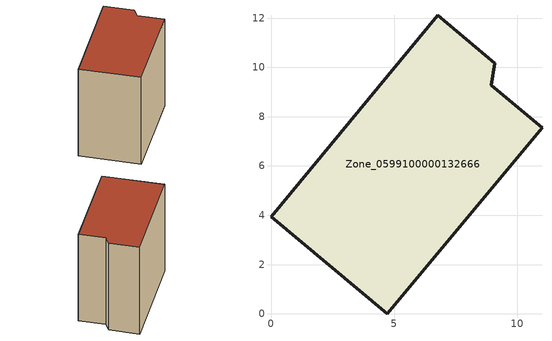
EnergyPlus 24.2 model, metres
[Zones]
Zone_0599100000132666
 floor ground (C_G): 0,3.94 6.77,12.12 9.09,10.18 8.94,9.27 11,7.55 4.72,0 z0
 wall outside (C_F): 6.77,12.12 0,3.94 4.72,0 11,7.55 8.94,9.27 9.09,10.18 6.77,12.12 z0:10.11
 roof outside (C_R): 0,3.94 4.72,0 11,7.55 8.94,9.27 9.09,10.18 6.77,12.12 z10.11
[BUILDING]
Pand.0599100000132666: North Axis=0; Terrain=City; Loads Convergence Tolerance Value=0.04; Temperature Convergence Tolerance Value=0.4; Solar Distribution=FullExterior; Maximum Number of Warmup Days=25; Minimum Number of Warmup Days=1
[Site:Location]
Rotterdam.The.Hague.AP_ZH_NLD Design_Conditions: Latitude=51.96; Longitude=4.45; Time Zone=1; Elevation=-4.5
[SITE:GROUNDTEMPERATURE:BUILDINGSURFACE]
18, 18, 18, 18, 18, 18, 18, 18, 18, 18, 18, 18
[MATERIAL] Thermal Absorptance=0.9; Solar Absorptance=0.7; Visible Absorptance=0.7
Name | Roughness | Thickness | Conductivity | Density | Specific Heat
G.TI.1946-1964 | MediumSmooth | 0.15 | 1 | 540 | 1210
F.TI.1946-1964 | Rough | 0.3 | 0.857143 | 1920 | 840
R.TI.1946-1964 | MediumRough | 0.2 | 0.277778 | 1500 | 1000
[CONSTRUCTION]
C_G: G.TI.1946-1964
C_F: F.TI.1946-1964
C_R: R.TI.1946-1964
[ZONE]
Zone_0599100000132666: Type=1; Multiplier=1; Ceiling Height=Autocalculate; Volume=Autocalculate; Floor Area=autocalculate; Part of Total Floor Area=Yes
[ZONEINFILTRATION:DESIGNFLOWRATE]
Infil_Zone_0599100000132666: Zone or ZoneList or Space or SpaceList=Zone_0599100000132666; Schedule=AlwaysOn; Design Flow Rate Calculation Method=Flow/Area; Flow Rate per Floor Area=0.003; Constant Term Coefficient=1; Temperature Term Coefficient=0; Velocity Term Coefficient=0; Velocity Squared Term Coefficient=0
[HVACTEMPLATE:ZONE:IDEALLOADSAIRSYSTEM]
Zone_0599100000132666: Maximum Heating Supply Air Temperature=50; Minimum Cooling Supply Air Temperature=13; Maximum Heating Supply Air Humidity Ratio=0.0156; Minimum Cooling Supply Air Humidity Ratio=0.0077; Heating Limit=NoLimit; Cooling Limit=NoLimit; Dehumidification Control Type=ConstantSensibleHeatRatio; Cooling Sensible Heat Ratio=0.7; Dehumidification Setpoint=60; Humidification Control Type=None; Humidification Setpoint=30; Outdoor Air Method=None; Outdoor Air Flow Rate per Person=0.00944; Outdoor Air Flow Rate per Zone Floor Area=0; Outdoor Air Flow Rate per Zone=0; Demand Controlled Ventilation Type=None; Outdoor Air Economizer Type=NoEconomizer; Heat Recovery Type=None; Sensible Heat Recovery Effectiveness=0.7; Latent Heat Recovery Effectiveness=0.65
[ZONECONTROL:THERMOSTAT]
ThermostatControl_Zone_0599100000132666: Zone or ZoneList=Zone_0599100000132666; Control Type Schedule=DualSetpointControlType; Control 1=Thermostat_Zone_0599100000132666; Temperature Difference Between Cutout And Setpoint=0
[THERMOSTATSETPOINT:DUALSETPOINT]
Thermostat_Zone_0599100000132666: Heating Setpoint Temperature Schedule=HeatingSetpoint_Zone_0599100000132666; Cooling Setpoint Temperature Schedule=CoolingSetpoint_Zone_0599100000132666
[SCHEDULE:COMPACT]
HeatingSetpoint_Zone_0599100000132666: Through: 12/31, For: AllDays, Until: 24:00, 21
CoolingSetpoint_Zone_0599100000132666: Through: 12/31, For: AllDays, Until: 24:00, 24
DualSetpointControlType: Through: 12/31, For: AllDays, Until: 24:00, 4
AlwaysOn: Through: 12/31, For: AllDays, Until: 24:00, 1
